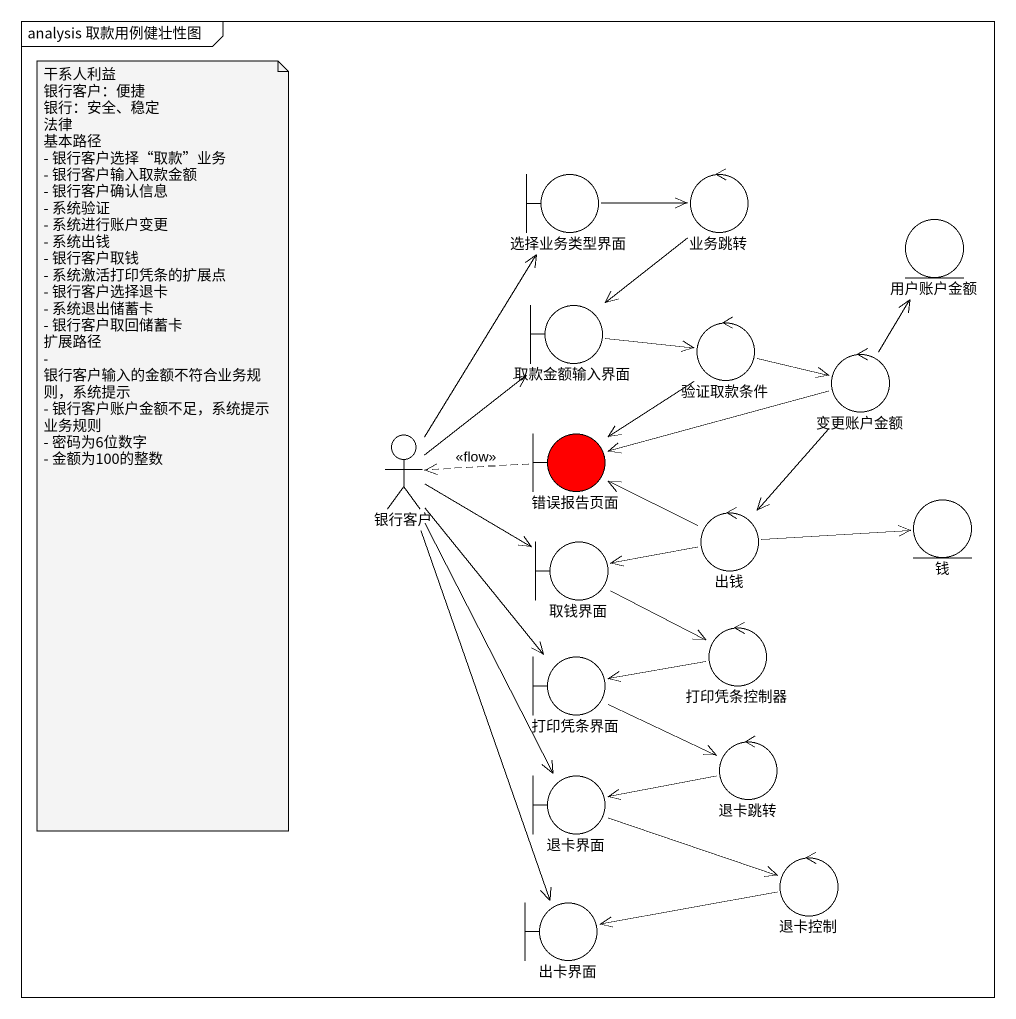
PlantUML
@startuml
mainframe analysis 取款用例健壮性图
boundary 选择业务类型界面
control 业务跳转
entity 用户账户金额
boundary 取款金额输入界面
control 验证取款条件
control 变更账户金额
actor 银行客户
boundary 错误报告页面 #FF0000
control 出钱
entity 钱
boundary 取钱界面
boundary 打印凭条界面
control 打印凭条控制器
boundary 退卡界面
control 退卡跳转
control 退卡控制
boundary 出卡界面
选择业务类型界面 -right-> 业务跳转
业务跳转 --> 取款金额输入界面
取款金额输入界面 -right-> 验证取款条件
验证取款条件 -right-> 变更账户金额
验证取款条件 --> 错误报告页面
变更账户金额 -up-> 用户账户金额
变更账户金额 -left-> 错误报告页面
变更账户金额 --> 出钱
银行客户 -up-> 选择业务类型界面
银行客户 -up-> 取款金额输入界面
银行客户 -right-> 取钱界面
银行客户 --> 打印凭条界面
银行客户 --> 退卡界面
银行客户 --> 出卡界面
错误报告页面 .left.> 银行客户 : <<flow>>
出钱 -left-> 错误报告页面
出钱 -right-> 钱
出钱 -left-> 取钱界面
取钱界面 -right-> 打印凭条控制器
打印凭条界面 -right-> 退卡跳转
打印凭条控制器 -left-> 打印凭条界面
退卡界面 -right-> 退卡控制
退卡跳转 -left-> 退卡界面
退卡控制 -left-> 出卡界面
note as N1
  干系人利益
  银行客户：便捷
  银行：安全、稳定
  法律
  基本路径
  - 银行客户选择“取款”业务
  - 银行客户输入取款金额
  - 银行客户确认信息
  - 系统验证
  - 系统进行账户变更
  - 系统出钱
  - 银行客户取钱
  - 系统激活打印凭条的扩展点
  - 银行客户选择退卡
  - 系统退出储蓄卡
  - 银行客户取回储蓄卡
  扩展路径
  - 银行客户输入的金额不符合业务规则，系统提示
  - 银行客户账户金额不足，系统提示
  业务规则
  - 密码为6位数字
  - 金额为100的整数
end note
@enduml
